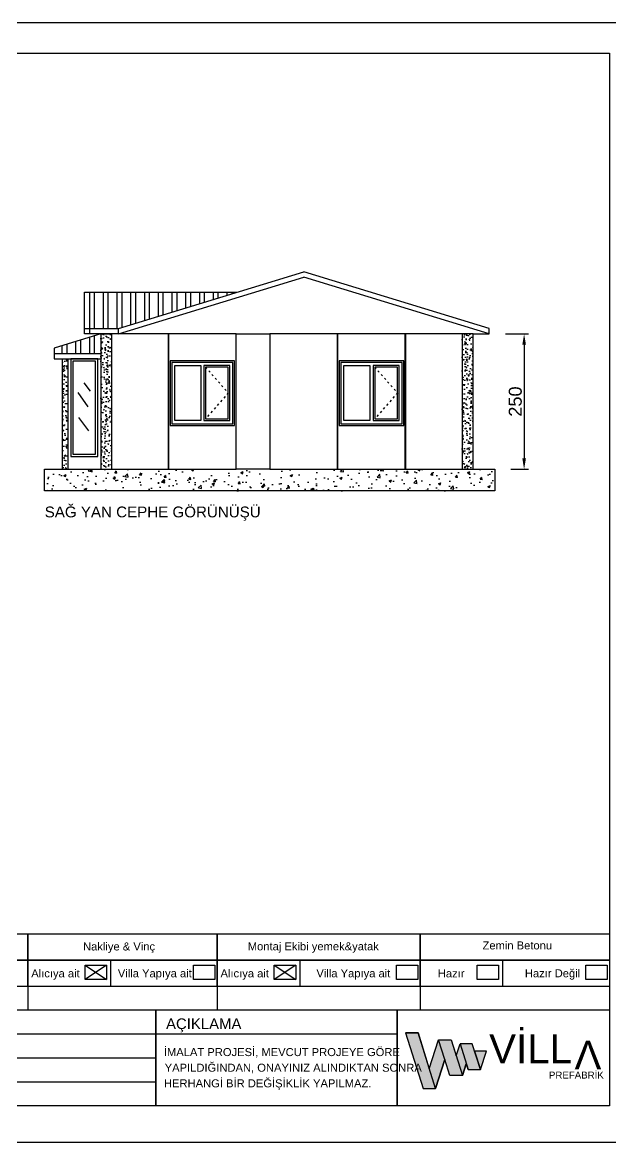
# Model space of a CAD drawing. Header units: millimetres. Extents: x 206945 to 219731, y -209822 to -201066.
# Drawn here: x 209106 to 210192, y -203135 to -201066 of the extents above; entities that cross this region are included whole.
import ezdxf
from ezdxf.enums import TextEntityAlignment as Align

# ---------------------------------------------------------------- set-up
doc = ezdxf.new("R2010")
doc.units = ezdxf.units.MM
doc.header["$MEASUREMENT"] = 0
doc.linetypes.add('ACAD_ISO03W100', pattern=[30, 12, -18])
for name, color, linetype in [('ANTET', 7, 'Continuous'), ('Block1', 255, 'Continuous'), ('kapı', 6, 'Continuous'), ('YAZI', 50, 'Continuous')]:
    doc.layers.add(name, color=color, linetype=linetype)
doc.styles.get("Standard").update_dxf_attribs({"font": 'arial.ttf'})
doc.dimstyles.new('SERCAN', dxfattribs={"dimscale": 20, "dimtxt": 1.2, "dimasz": 1, "dimexe": 0.4, "dimexo": 1.5, "dimgap": 0.2, "dimtad": 1, "dimrnd": 1, "dimzin": 12, "dimdsep": 46, "dimtxsty": 'Standard', "dimcen": 0.8, "dimdle": 0.0005, "dimclrd": 150, "dimclre": 1, "dimclrt": 3, "dimazin": 3, "dimtfac": 1, "dimtmove": 0, "dimatfit": 3, "dimldrblk": 'DOTSMALL', "dimfxl": 0, "dimtolj": 1, "dimtzin": 0, "dimarcsym": 0})
pattern_1 = [(50, (141467.795, -214328.65), (18.218467, -1.5939086), [1.905, -20.955]), (355, (141467.795, -214328.65), (-3.5242826, 19.1056643), [1.524, -16.764]), (100.451, (141469.314, -214328.783), (14.69425, 17.511669), [1.619, -17.809]), (46.1842, (141467.795, -214323.57), (27.107904, -4.204233), [2.8575, -31.4325]), (96.6356, (141470.054, -214323.92), (23.740423, 24.742556), [2.4285, -26.7135]), (351.184, (141467.795, -214323.57), (23.740461, 24.742512), [2.286, -25.146]), (21, (141470.335, -214324.84), (15.161488, -10.226552), [1.905, -20.955]), (326, (141470.335, -214324.84), (6.180203, 18.4187966), [1.524, -16.764]), (71.4514, (141471.599, -214325.693), (21.341649, 8.1922858), [1.619, -17.809]), (37.5, (141467.7954, -214328.6503), (0.3088603, 8.4555039), [0, -16.5608, 0, -17.018, 0, -16.8275]), (7.5, (141467.795, -214328.65), (6.6819663, 10.0180575), [0, -9.7028, 0, -16.1798, 0, -6.4135]), (327.5, (141462.131, -214328.65), (13.5590595, -0.5728744), [0, -6.35, 0, -19.812, 0, -26.289]), (317.5, (141459.591, -214328.65), (14.8129181, 2.5426491), [0, -8.255, 0, -13.1572, 0, -18.669])]
pattern_2 = [(90, (189605.016, -206987.624), (-25.4, 5e-15), []), (90, (189596.035, -206978.644), (-25.4, 5e-15), [])]

# ---------------------------------------------------------------- blocks, each defined once
blk = doc.blocks.new('P2 GÖRÜNÜS')
at = {"layer": 'Block1', "color": 1, "linetype": 'ACAD_ISO03W100', "ltscale": 0.3}
for p, q in [((60064.2, 10582.2), (60106.2, 10534.5)), ((60106.2, 10534.5), (60064.2, 10486.8))]:
    blk.add_line(p, q, dxfattribs=at)
at = {"layer": 'Block1', "color": 114}
blk.add_line((59995.7, 10393.7), (60120.7, 10393.7), dxfattribs=at)
blk.add_lwpolyline([(60120.7, 10643.7), (59995.7, 10643.7), (59995.7, 10393.7), (60120.7, 10393.7)], close=True, dxfattribs=at)
at = {"layer": 'Block1', "color": 0}
for points in [[(60117.7, 10593.7), (59998.7, 10593.7), (59998.7, 10474.7), (60117.7, 10474.7)], [(60114.7, 10590.7), (60001.7, 10590.7), (60001.7, 10477.7), (60114.7, 10477.7)], [(60007.3, 10585.2), (60055.3, 10585.2), (60055.3, 10483.8), (60007.3, 10483.8)], [(60109.2, 10585.2), (60061.2, 10585.2), (60061.2, 10483.8), (60109.2, 10483.8)], [(60106.2, 10582.2), (60064.2, 10582.2), (60064.2, 10486.8), (60106.2, 10486.8)]]:
    blk.add_lwpolyline(points, close=True, dxfattribs=at)
blk = doc.blocks.new('*D7504')
at = {"color": 1, "lineweight": -2}
for p, q in [((209998.2, -201641.3), (210040.6, -201641.3)), ((210008.2, -201891.3), (210040.6, -201891.3))]:
    blk.add_line(p, q, dxfattribs=at)
at = {"color": 150, "lineweight": -2}
blk.add_line((210032.6, -201661.3), (210032.6, -201871.3), dxfattribs=at)
at = {"color": 150}
for points in [[(210036, -201661.3), (210029.3, -201661.3), (210032.6, -201641.3)], [(210029.3, -201871.3), (210036, -201871.3), (210032.6, -201891.3)]]:
    blk.add_solid(points, dxfattribs=at)
at = {"layer": 'Defpoints', "color": 0}
for p in [(209968.2, -201641.3), (209978.2, -201891.3), (210032.6, -201891.3)]:
    blk.add_point(p, dxfattribs=at)
at = {"color": 3, "insert": (210016.4, -201766.3), "char_height": 24, "attachment_point": 5, "rotation": 90}
blk.add_mtext('\\A1;250', dxfattribs=at)
blk = doc.blocks.new('_DotSmall')
at = {"color": 0, "linetype": 'ByBlock', "const_width": 0.5}
blk.add_lwpolyline([(-0.0625, 0, 1), (0.0625, 0, 1)], format="xyb", close=True, dxfattribs=at)
blk = doc.blocks.new('VİLLA YAPI LOGO')
h = blk.add_hatch(color=152)
h.dxf.hatch_style = 1
h.paths.add_polyline_path([(9538.8, 8387.7), (9514.4, 8387.7), (9548.6, 8279.2), (9572.4, 8279.2)])
h.paths.add_polyline_path([(9603, 8374.1), (9578.7, 8374.1), (9590.8, 8335.7), (9600.7, 8304.6), (9624.8, 8304.6)])
h.paths.add_polyline_path([(9648.6, 8351.8), (9644.1, 8365.8), (9620.6, 8365.8), (9635.8, 8316.2), (9660.2, 8316.2)])
h = blk.add_hatch(color=30)
h.dxf.hatch_style = 1
h.paths.add_polyline_path([(9590.8, 8335.7), (9578.7, 8374.1), (9560.6, 8317.3), (9572.4, 8279.2)])
h.paths.add_polyline_path([(9620.6, 8365.8), (9612.8, 8342.8), (9624.8, 8304.6), (9632.4, 8327)])
h.paths.add_polyline_path([(9671.8, 8351.8), (9648.6, 8351.8), (9660.2, 8316.2)])
blk.add_lwpolyline([(9514.4, 8387.7), (9548.6, 8279.2), (9572.4, 8279.2), (9538.8, 8387.7), (9514.4, 8387.7), (9538.8, 8387.7), (9560.6, 8317.3), (9578.7, 8374.1), (9603, 8374.1), (9624.8, 8304.6), (9600.7, 8304.6), (9590.8, 8335.7), (9572.4, 8279.2), (9590.8, 8335.7), (9578.7, 8374.1), (9603, 8374.1), (9612.8, 8342.8), (9620.6, 8365.8), (9635.8, 8316.2), (9632.4, 8327), (9624.8, 8304.6), (9632.4, 8327), (9635.8, 8316.2), (9660.2, 8316.2), (9671.8, 8351.8), (9648.6, 8351.8), (9660.2, 8316.2), (9644.1, 8365.8), (9620.6, 8365.8)])
at = {"attachment_point": 1}
for s, width, heights, insert, char_height in [('{\\f@Arial Unicode MS|b0|i0|c162|p34;VİLL}', 218.068, [79], (9676.9, 8384.4), 56.056), ('{\\f@Arial Unicode MS|b0|i0|c162|p34;PREFABRİK}', 125.405, [36.9], (9793.1, 8312), 13.453)]:
    blk.add_mtext_dynamic_manual_height_columns(s, width=width, gutter_width=12.5, heights=heights, dxfattribs=dict(at, insert=insert, char_height=char_height))
at = {"insert": (9895, 8316.3), "char_height": 56.056, "attachment_point": 1, "rotation": 180}
blk.add_mtext_dynamic_manual_height_columns('{\\f@Arial Unicode MS|b0|i0|c162|p34;V}', width=405.085, gutter_width=12.5, heights=[68.1], dxfattribs=at)

msp = doc.modelspace()

# ---------------------------------------------------------------- hatches: boundary and pattern name
h = msp.add_hatch()
h.set_pattern_fill('STEEL', color=1, scale=8, angle=45)
h.set_pattern_definition(pattern_2)
h.paths.add_polyline_path([(209502.395, -201564.282), (209230.747, -201564.282), (209230.747, -201631.282), (209283.247, -201631.282)])
h = msp.add_hatch()
h.set_pattern_fill('STEEL', color=1, scale=8, angle=45)
h.set_pattern_definition(pattern_2)
h.paths.add_polyline_path([(209250.747, -201641.282), (209174.243, -201664.672), (209164.68, -201667.595), (209164.68, -201677.595), (209250.747, -201677.595)])
at = {"layer": 'kapı'}
h = msp.add_hatch(dxfattribs=at)
h.set_pattern_fill('AR-CONC', color=0, scale=0.1, style=0)
h.set_pattern_definition(pattern_1)
h.paths.add_polyline_path([(209270.747, -201641.282), (209250.747, -201641.282), (209250.747, -201891.282), (209270.747, -201891.282)])
h = msp.add_hatch(dxfattribs=at)
h.set_pattern_fill('AR-CONC', color=0, scale=0.1, style=0)
h.set_pattern_definition(pattern_1)
h.paths.add_polyline_path([(209938.247, -201641.282), (209918.247, -201641.282), (209918.247, -201891.282), (209938.247, -201891.282)])
h = msp.add_hatch(dxfattribs=at)
h.set_pattern_fill('AR-CONC', color=0, scale=0.1, style=0)
h.set_pattern_definition([(50, (141661.146, -214309.64), (18.218467, -1.5939086), [1.905, -20.955]), (355, (141661.146, -214309.64), (-3.5242826, 19.1056643), [1.524, -16.764]), (100.451, (141662.664, -214309.773), (14.69425, 17.511669), [1.619, -17.809]), (46.1842, (141661.146, -214304.56), (27.107904, -4.204233), [2.8575, -31.4325]), (96.6356, (141663.405, -214304.91), (23.740423, 24.742556), [2.4285, -26.7135]), (351.184, (141661.146, -214304.56), (23.740461, 24.742512), [2.286, -25.146]), (21, (141663.686, -214305.83), (15.161488, -10.226552), [1.905, -20.955]), (326, (141663.686, -214305.83), (6.180203, 18.4187966), [1.524, -16.764]), (71.4514, (141664.949, -214306.682), (21.341649, 8.1922858), [1.619, -17.809]), (37.5, (141661.1456, -214309.64), (0.3088603, 8.4555039), [0, -16.5608, 0, -17.018, 0, -16.8275]), (7.5, (141661.146, -214309.64), (6.6819663, 10.0180575), [0, -9.7028, 0, -16.1798, 0, -6.4135]), (327.5, (141655.4814, -214309.64), (13.5590595, -0.5728744), [0, -6.35, 0, -19.812, 0, -26.289]), (317.5, (141652.941, -214309.64), (14.8129181, 2.5426491), [0, -8.255, 0, -13.1572, 0, -18.669])])
h.paths.add_polyline_path([(209189.68, -201687.595), (209179.68, -201687.595), (209179.68, -201891.282), (209189.68, -201891.282)])
h = msp.add_hatch(dxfattribs=at)
h.set_pattern_fill('AR-CONC', color=0, scale=0.25, style=0)
h.set_pattern_definition([(50, (141661.146, -214309.64), (45.546167, -3.984771), [4.7625, -52.3875]), (355, (141661.146, -214309.64), (-8.810706, 47.76416), [3.81, -41.91]), (100.451, (141664.94, -214309.97), (36.735625, 43.779172), [4.0475, -44.5225]), (46.1842, (141661.146, -214296.94), (67.76976, -10.51058), [7.14375, -78.58125]), (96.6356, (141666.79, -214297.816), (59.35106, 61.85639), [6.07125, -66.78375]), (351.184, (141661.146, -214296.94), (59.35115, 61.85628), [5.715, -62.865]), (21, (141667.496, -214300.115), (37.90372, -25.56638), [4.7625, -52.3875]), (326, (141667.496, -214300.115), (15.450507, 46.04699), [3.81, -41.91]), (71.4514, (141670.654, -214302.246), (53.354123, 20.480714), [4.0475, -44.5225]), (37.5, (141661.146, -214309.64), (0.772151, 21.1387597), [0, -41.402, 0, -42.545, 0, -42.06875]), (7.5, (141661.146, -214309.64), (16.7049156, 25.045144), [0, -24.257, 0, -40.4495, 0, -16.03375]), (327.5, (141646.985, -214309.64), (33.8976488, -1.432186), [0, -15.875, 0, -49.53, 0, -65.7225]), (317.5, (141640.635, -214309.64), (37.032295, 6.356623), [0, -20.6375, 0, -32.893, 0, -46.6725])])
h.paths.add_polyline_path([(209978.247, -201891.282), (209146.886, -201891.282), (209146.886, -201931.282), (209978.247, -201931.282)])

# ---------------------------------------------------------------- linework, layer by layer
for p, q in [((209221.681, -202807.402, 4.5), (209261.165, -202834.174, 4.5)), ((209261.165, -202807.402, 4.5), (209221.681, -202834.174, 4.5)), ((209268.536, -202798.136, 4.5), (209268.536, -202846.705, 4.5)), ((209571.229, -202807.402, 4.5), (209610.713, -202834.174, 4.5)), ((209610.713, -202807.402, 4.5), (209571.229, -202834.174, 4.5)), ((209618.084, -202798.136, 4.5), (209618.084, -202846.705, 4.5)), ((209992.937, -202798.136, 4.5), (209992.937, -202846.705, 4.5)), ((209116.319, -202846.705, 4.5), (209116.319, -202890.128, 4.5)), ((209465.867, -202846.705, 4.5), (209465.867, -202890.128, 4.5)), ((209840.72, -202846.705, 4.5), (209840.72, -202890.128, 4.5))]:
    msp.add_line(p, q)
at = {"elevation": 4.5}
for points in [[(208944.899, -202749.567), (209116.319, -202749.567), (209116.319, -202798.136), (208944.899, -202798.136)], [(209116.319, -202749.567), (209465.867, -202749.567), (209465.867, -202798.136), (209116.319, -202798.136)], [(209465.867, -202749.567), (209840.72, -202749.567), (209840.72, -202798.136), (209465.867, -202798.136)], [(209840.72, -202749.567), (210190.268, -202749.567), (210190.268, -202798.136), (209840.72, -202798.136)], [(208944.899, -202798.136), (209116.319, -202798.136), (209116.319, -202846.705), (208944.899, -202846.705)], [(209116.319, -202798.136), (209465.867, -202798.136), (209465.867, -202846.705), (209116.319, -202846.705)], [(209221.681, -202807.402), (209261.165, -202807.402), (209261.165, -202834.174), (209221.681, -202834.174)], [(209422.037, -202807.402), (209461.521, -202807.402), (209461.521, -202834.174), (209422.037, -202834.174)], [(209465.867, -202798.136), (209840.72, -202798.136), (209840.72, -202846.705), (209465.867, -202846.705)], [(209571.229, -202807.402), (209610.713, -202807.402), (209610.713, -202834.174), (209571.229, -202834.174)], [(209796.89, -202807.402), (209836.374, -202807.402), (209836.374, -202834.174), (209796.89, -202834.174)], [(209840.72, -202798.136), (210190.268, -202798.136), (210190.268, -202846.705), (209840.72, -202846.705)], [(209946.082, -202807.402), (209985.566, -202807.402), (209985.566, -202834.174), (209946.082, -202834.174)], [(210146.438, -202807.402), (210185.922, -202807.402), (210185.922, -202834.174), (210146.438, -202834.174)]]:
    msp.add_lwpolyline(points, close=True, dxfattribs=at)
at = {"layer": 'ANTET'}
for p, q in [((207767.545, -202890.128, 4.5), (210190.268, -202890.128, 4.5)), ((209352.329, -202890.128, 4.5), (209352.329, -203067.324, 4.5)), ((209352.329, -203067.324, 4.5), (209352.329, -202890.128, 4.5)), ((209798.048, -203067.324, 4.5), (209798.048, -202889.957, 4.5)), ((209798.048, -202889.957, 4.5), (209798.048, -203067.324, 4.5)), ((210190.268, -202889.957, 4.5), (210190.268, -203067.324, 4.5)), ((208058.248, -202934.47, 4.5), (209352.329, -202934.47, 4.5)), ((208058.248, -202978.812, 4.5), (209352.329, -202978.812, 4.5)), ((208058.248, -203023.154, 4.5), (209352.329, -203023.154, 4.5))]:
    msp.add_line(p, q, dxfattribs=at)
at = {"layer": 'ANTET', "elevation": 4.5}
for points in [[(207320.638, -201065.901), (210247.201, -201065.901), (210247.201, -203135.188), (207320.638, -203135.188)], [(207377.57, -201122.833), (210190.268, -201122.833), (210190.268, -203067.324), (207377.57, -203067.324)]]:
    msp.add_lwpolyline(points, close=True, dxfattribs=at)
at = {"layer": 'ANTET', "ltscale": 1, "elevation": 4.5, "flags": 128}
msp.add_lwpolyline([(209352.329, -202934.47), (209798.048, -202934.47)], dxfattribs=at)
at = {"layer": 'Block1', "color": 114}
for p, q in [((209179.68, -201687.595, 4.5), (209179.68, -201892.243, 4.5)), ((209189.68, -201687.595, 4.5), (209189.68, -201892.243, 4.5))]:
    msp.add_line(p, q, dxfattribs=at)
at = {"layer": 'Block1', "color": 0}
for p, q in [((209219.644, -201731.576, 4.5), (209231.058, -201747.089, 4.5)), ((209208.23, -201749.827, 4.5), (209226.949, -201776.29, 4.5)), ((209209.596, -201795.508, 4.5), (209227.859, -201820.147, 4.5))]:
    msp.add_line(p, q, dxfattribs=at)
at = {"layer": 'Block1', "color": 114, "elevation": 4.5}
for points in [[(209375.747, -201641.282), (209250.747, -201641.282), (209250.747, -201891.282), (209375.747, -201891.282)], [(209500.747, -201641.282), (209375.747, -201641.282), (209375.747, -201891.282), (209500.747, -201891.282)], [(209500.747, -201641.282), (209563.247, -201641.282), (209563.247, -201891.282), (209500.747, -201891.282)], [(209688.247, -201641.282), (209563.247, -201641.282), (209563.247, -201891.282), (209688.247, -201891.282)], [(209813.247, -201641.282), (209688.247, -201641.282), (209688.247, -201891.282), (209813.247, -201891.282)], [(209938.247, -201641.282), (209813.247, -201641.282), (209813.247, -201891.282), (209938.247, -201891.282)]]:
    msp.add_lwpolyline(points, close=True, dxfattribs=at)
at = {"layer": 'Block1', "color": 0, "elevation": 4.5}
for points in [[(209245.214, -201687.595), (209195.214, -201687.595), (209195.214, -201867.595), (209245.214, -201867.595)], [(209241.214, -201691.595), (209199.214, -201691.595), (209199.214, -201863.595), (209241.214, -201863.595)]]:
    msp.add_lwpolyline(points, close=True, dxfattribs=at)
at = {"layer": 'kapı', "color": 0}
for p, q in [((209283.247, -201631.282, 4.5), (209625.747, -201526.569, 4.5)), ((209968.247, -201631.282, 4.5), (209625.747, -201526.569, 4.5)), ((209283.247, -201641.282, 4.5), (209625.747, -201536.569, 4.5)), ((209968.247, -201641.282, 4.5), (209625.747, -201536.569, 4.5)), ((209220.747, -201641.282, 4.5), (209220.747, -201564.282, 4.5)), ((209220.747, -201564.282, 4.5), (209502.395, -201564.282, 4.5)), ((209230.747, -201641.282, 4.5), (209230.747, -201564.282, 4.5)), ((209220.747, -201641.282, 4.5), (209220.747, -201631.282, 4.5)), ((209220.747, -201631.282, 4.5), (209283.247, -201631.282, 4.5)), ((209283.247, -201641.282, 4.5), (209283.247, -201631.282, 4.5)), ((209968.247, -201641.282, 4.5), (209968.247, -201631.282, 4.5)), ((209250.747, -201641.282, 4.5), (209174.243, -201664.672, 4.5)), ((209250.747, -201641.282, 4.5), (209220.747, -201641.282, 4.5)), ((209250.747, -201641.282, 4.5), (209270.747, -201641.282, 4.5)), ((209270.747, -201641.282, 4.5), (209270.747, -201891.282, 4.5)), ((209313.247, -201641.282, 4.5), (209283.247, -201641.282, 4.5)), ((209938.247, -201641.282, 4.5), (209918.247, -201641.282, 4.5)), ((209918.247, -201641.282, 4.5), (209918.247, -201891.282, 4.5)), ((209938.247, -201641.282, 4.5), (209968.247, -201641.282, 4.5)), ((209174.243, -201664.672, 4.5), (209164.68, -201667.595, 4.5)), ((209164.68, -201667.595, 4.5), (209164.68, -201687.595, 4.5)), ((209164.68, -201677.595, 4.5), (209250.747, -201677.595, 4.5)), ((209164.68, -201687.595, 4.5), (209179.68, -201687.595, 4.5)), ((209164.68, -201687.595, 4.5), (209179.68, -201687.595, 4.5)), ((209179.68, -201687.595, 4.5), (209250.747, -201687.595, 4.5)), ((209146.886, -201931.282, 4.5), (209146.886, -201891.282, 4.5)), ((209146.886, -201891.282, 4.5), (209250.747, -201891.282, 4.5)), ((209938.247, -201891.282, 4.5), (209978.247, -201891.282, 4.5)), ((209978.247, -201891.282, 4.5), (209978.247, -201931.282, 4.5)), ((209978.247, -201931.282, 4.5), (209146.886, -201931.282, 4.5))]:
    msp.add_line(p, q, dxfattribs=at)

# ---------------------------------------------------------------- block references
at = {"xscale": 0.9504000000000001, "yscale": 0.9504000000000001, "zscale": 0.9504000000000001}
msp.add_blockref('VİLLA YAPI LOGO', (200771.113, -210903.842, 4.5), dxfattribs=at)
at = {"layer": 'kapı', "color": 0}
for p in [(149380.014, -212284.944, 4.5), (149692.514, -212284.944, 4.5)]:
    msp.add_blockref('P2 GÖRÜNÜS', p, dxfattribs=at)

# ---------------------------------------------------------------- texts
at = {"linetype": 'Continuous', "lineweight": 25}
msp.add_text('SAĞ YAN CEPHE GÖRÜNÜŞÜ', height=20, dxfattribs=at).set_placement((209346.643, -201980.218, 4.5), align=Align.CENTER)
at = {"layer": 'ANTET'}
e = msp.add_text('AÇIKLAMA', height=19.7075, dxfattribs=at)
e.set_placement((209371.279, -202925.502, 4.5))
e.dxf.unprotected_set("ltscale", 0)
for s, p in [('İMALAT PROJESİ, MEVCUT PROJEYE GÖRE', (209367.249, -202975.38, 4.5)), ('YAPILDIĞINDAN, ONAYINIZ ALINDIKTAN SONRA', (209368.772, -203004.244, 4.5)), ('HERHANGİ BİR DEĞİŞİKLİK YAPILMAZ.', (209367.408, -203033.109, 4.5))]:
    msp.add_text(s, height=14.78062, dxfattribs=at).set_placement(p)
at = {"layer": 'YAZI'}
for s, height, p in [('Nakliye & Vinç', 14.78062, (209217.968, -202780.252, 4.5)), ('Montaj Ekibi yemek&yatak', 14.78062, (209522.224, -202780.017, 4.5)), ('Zemin Betonu', 14.78062, (209955.79, -202778.311, 4.5)), ('Alıcıya ait ', 14.78062, (209122.33, -202829.947, 4.5)), ('Villa Yapıya ait', 14.78062, (209282.232, -202829.815, 4.5)), ('Alıcıya ait ', 14.78062, (209471.878, -202829.947, 4.5)), ('Villa Yapıya ait', 14.78062, (209648.965, -202829.815, 4.5)), ('Hazır', 14.7806, (209873.23, -202829.947, 4.5)), ('Hazır Değil', 14.78062, (210034.032, -202829.815, 4.5))]:
    e = msp.add_text(s, height=height, dxfattribs=at)
    e.set_placement(p)
    e.dxf.unprotected_set("ltscale", 0)

# ---------------------------------------------------------------- dimensions: what is measured, and where the dimension line sits
dim = msp.add_linear_dim(base=(210032.64, -201891.282, 4.5), p1=(209968.247, -201641.282, 4.5), p2=(209978.247, -201891.282, 4.5), angle=90, dimstyle='SERCAN')
dim.commit()
dim.dimension.update_dxf_attribs({"geometry": '*D7504', "text_midpoint": (210016.388, -201766.282, 4.5)})

doc.saveas('drawing.dxf')
